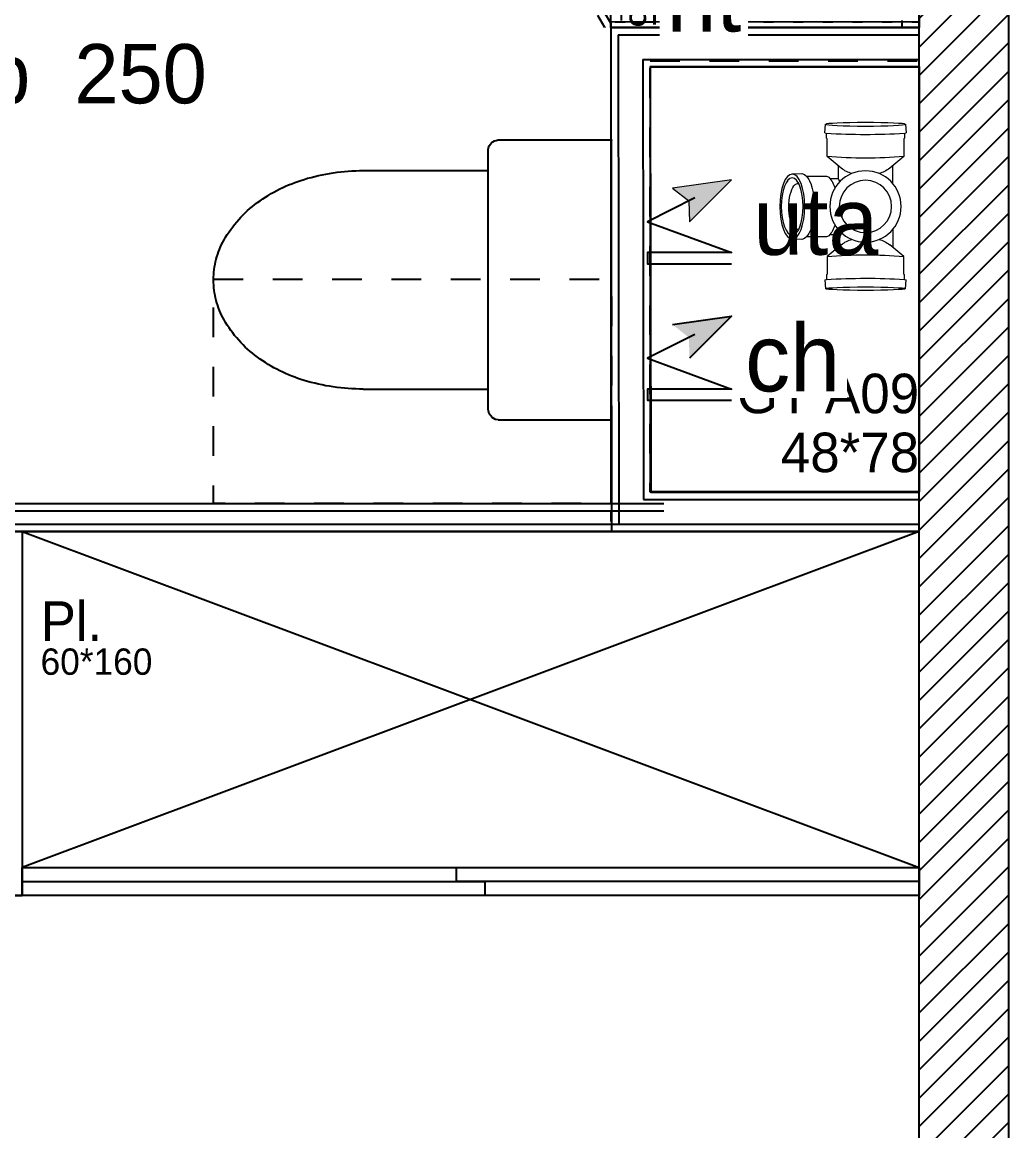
# Model space of a CAD drawing. Header units: centimetres. Extents: x 2648 to 12729, y 1890 to 6224.
# Drawn here: x 6031.9 to 6207.9, y 3929.4 to 4127.3 of the extents above; entities that cross this region are included whole.
import ezdxf

# ---------------------------------------------------------------- set-up
doc = ezdxf.new("R2010")
doc.units = ezdxf.units.CM
for name, pattern in [('ISO-03', [1.5, 0.6, -0.9]), ('Style de ligne -1', [0.41664, 0.20828, -0.20836]), ('Style de ligne -13', [0.147638, 0.098425, -0.049213]), ('Style de ligne -5', [0.20828, 0.069425, -0.138855]), ('VW-01', [0.41656, 0.20828, -0.20828])]:
    doc.linetypes.add(name, pattern=pattern)
for name, color, linetype in [('B aménagement intérieur', 252, 'Continuous'), ('B BATI-équipement-sanitaires', 252, 'Continuous'), ('B Faux plafonds', 9, 'Continuous'), ('B GÈnÈral_Hatch', 252, 'Continuous'), ('B Général', 252, 'Continuous'), ('C ANNOTATIONS-prestations', 252, 'Continuous'), ('C ANNOTATIONS-textes-numérotation gaine', 252, 'ISO-03'), ('D SURFACES-shab', 252, 'Continuous'), ('F REMPLISSAGE-vert clair', 252, 'Continuous'), ('F REMPLISSAGE-vert foncé', 252, 'Continuous'), ('prlm-EAU-CHU', 42, 'Continuous'), ('prlm-GT', 242, 'Continuous')]:
    doc.layers.add(name, color=color, linetype=linetype)
doc.layers.add('prlm-ELEC-CFO', color=10, linetype='Continuous', lineweight=25)
doc.styles.add('Eurostile', font='Eurosti.TTF')
doc.styles.add('prlm-elec-cfo', font='comic.ttf', dxfattribs={"height": 12})

# ---------------------------------------------------------------- blocks, each defined once
blk = doc.blocks.new('A 80.Groupe-19-1')
at = {"layer": 'B Général', "linetype": 'VW-01', "ltscale": 25.4, "flags": 128}
blk.add_lwpolyline([(6143.9, 4120.38), (6191.89, 4120.38), (6191.89, 4043.39), (6143.9, 4043.39)], close=True, dxfattribs=at)
at = {"layer": 'C ANNOTATIONS-textes-numérotation gaine', "insert": (6191.89, 4064.54), "char_height": 7.059, "width": 50, "attachment_point": 3, "line_spacing_factor": 0.894142, "style": 'Eurostile'}
blk.add_mtext('GT A09\\P48*78', dxfattribs=at)
blk = doc.blocks.new('xi.CH')
at = {"layer": 'prlm-ELEC-CFO', "lineweight": 5}
blk.add_hatch(color=0, dxfattribs=at).paths.add_polyline_path([(-3, 6), (-0.1, 3.7), (0, 0), (7.5, 7.5)])
at = {"layer": 'prlm-ELEC-CFO', "color": 0}
for points in [[(-3, 6), (7.5, 7.5), (0, 0)], [(0.95, 4.23), (-7.5, 0), (7.5, -5.5), (-7.5, -5.5), (-7.5, -7.5), (7.5, -7.5)]]:
    blk.add_lwpolyline(points, dxfattribs=at)
blk = doc.blocks.new('xi.UTA')
at = {"layer": 'prlm-ELEC-CFO', "lineweight": 5}
blk.add_hatch(color=0, dxfattribs=at).paths.add_polyline_path([(-3, 6), (-0.1, 3.7), (0, 0), (7.5, 7.5)])
at = {"layer": 'prlm-ELEC-CFO', "color": 0, "lineweight": 5, "flags": 128}
blk.add_lwpolyline([(-3, 6), (-0.1, 3.7), (0, 0), (7.5, 7.5)], close=True, dxfattribs=at)
at = {"layer": 'prlm-ELEC-CFO', "color": 0}
blk.add_lwpolyline([(0.95, 4.23), (-7.5, 0), (7.5, -5.5), (-7.5, -5.5), (-7.5, -7.5), (7.5, -7.5)], dxfattribs=at)
blk = doc.blocks.new('xi.nam44')
at = {"layer": 'prlm-EAU-CHU', "color": 0, "lineweight": 13}
for p, q in [((-5.8, 13.12), (-5.89, 11.33)), ((5.89, 11.33), (5.8, 13.12)), ((-5.41, 10.46), (-5.41, 7.11)), ((5.41, 7.11), (5.41, 10.46)), ((-13.12, 7.25), (-14.67, 7.11)), ((-13.12, 7.25), (-13.03, 6.97)), ((-12.22, 6.97), (-13.03, 6.97)), ((-12.09, 6.85), (-12.22, 6.97)), ((-8.92, 6.85), (-12.09, 6.85)), ((-6.83, 4.34), (-8.91, 6.84)), ((-5, 6.32), (-5, 4.87)), ((5, 6.32), (5, 4.87)), ((6.83, 4.34), (8.91, 6.84)), ((8.92, 6.85), (12.09, 6.85)), ((12.09, 6.85), (12.22, 6.97)), ((12.22, 6.97), (13.03, 6.97)), ((13.12, 7.25), (13.03, 6.97)), ((13.12, 7.25), (14.67, 7.11)), ((-7.27, 4.87), (-4.96, 4.87)), ((7.27, 4.87), (4.96, 4.87)), ((-8.91, -6.84), (-6.83, -4.34)), ((-4.09, -4.87), (-7.27, -4.87)), ((4.09, -4.87), (7.27, -4.87)), ((8.91, -6.84), (6.83, -4.34)), ((-14.67, -7.11), (-13.12, -7.25)), ((-13.03, -6.94), (-13.12, -7.25)), ((-13.03, -6.97), (-12.22, -6.97)), ((-12.22, -6.97), (-12.09, -6.85)), ((-12.09, -6.85), (-8.92, -6.85)), ((12.09, -6.85), (8.92, -6.85)), ((12.22, -6.97), (12.09, -6.85)), ((13.03, -6.97), (12.22, -6.97)), ((13.03, -6.94), (13.12, -7.25)), ((14.67, -7.11), (13.12, -7.25))]:
    blk.add_line(p, q, dxfattribs=at)
at = {"layer": 'prlm-EAU-CHU', "color": 0, "lineweight": 13, "flags": 128}
for points in [[(-4.96, 4.87), (-4.86, 4.84), (-4.68, 4.73), (-4.43, 4.56)], [(4.96, 4.87), (4.86, 4.84), (4.68, 4.73), (4.43, 4.56)]]:
    blk.add_lwpolyline(points, dxfattribs=at)
at = {"layer": 'prlm-EAU-CHU', "color": 0, "lineweight": 13}
for radius in [6.36, 4.67]:
    blk.add_circle((0, 0), radius, dxfattribs=at)
for centre, radius, start, end in [((-119.65, -0.01), 106.84, 356.281, 3.7477), ((-87.18, 0), 78.56, 354.9975, 5.0025), ((-4.48, 7.14), 0.936, 184.6605, 218.1259), ((-2.54, 9.09), 3.68, 223.507, 258.776), ((2.54, 9.09), 3.68, 281.224, 316.493), ((4.48, 7.14), 0.936, 321.8741, 355.3395), ((87.18, 0), 78.56, 174.9975, 185.0025), ((119.65, -0.01), 106.84, 176.2523, 183.719), ((-11.68, 0.73), 6.05, 16.1332, 36.5542), ((11.68, 0.73), 6.05, 143.4458, 163.8668), ((-11.68, -0.73), 6.05, 323.4458, 343.8668), ((11.68, -0.73), 6.05, 196.1332, 216.5542)]:
    blk.add_arc(centre, radius, start, end, dxfattribs=at)
for centre, major_axis, ratio in [((0, 13.07), (5.79, 0), 0.383426), ((0, 13.07), (5.11, 0), 0.383329), ((-14.67, 0), (0, -7.1), 0.043635)]:
    blk.add_ellipse(centre, major_axis=major_axis, ratio=ratio, dxfattribs=at)
for centre, major_axis, ratio, start_param, end_param in [((0, 12.09), (-4.1, -0.03), 0.383971, 2.986035, 6.398097), ((0, 11.41), (-5.89, 0), 0.391508, 0.036281, 3.105311)]:
    blk.add_ellipse(centre, major_axis=major_axis, ratio=ratio, start_param=start_param, end_param=end_param, dxfattribs=at)
at = {"layer": 'prlm-EAU-CHU', "color": 0, "lineweight": 13, "extrusion": (0, 0, -1)}
blk.add_ellipse((14.67, 0), major_axis=(0, -7.1), ratio=0.043635, dxfattribs=at)
blk = doc.blocks.new('A 80.200_wc-2')
at = {"layer": 'B Général', "linetype": 'Continuous'}
for p, q in [((-25, -20.1), (-25, 0)), ((-24.9, 0.1), (24.9, 0.1)), ((25, -20.1), (25, 0)), ((-19.5, -44.2), (-19.5, -21.9)), ((19.5, -44.2), (19.5, -21.9))]:
    blk.add_line(p, q, dxfattribs=at)
at = {"layer": 'B Général', "linetype": 'Continuous', "flags": 128}
blk.add_lwpolyline([(-25, -20.1), (-24.9, -20.6), (-24.75, -20.9), (-24.55, -21.2), (-24.3, -21.45), (-23.9, -21.7), (-23.4, -21.85), (-23.15, -21.9), (23.25, -21.9), (23.55, -21.85), (23.9, -21.7), (24.2, -21.5), (24.45, -21.3), (24.65, -21.05), (24.8, -20.75), (24.9, -20.5), (24.95, -20.3), (25, -20.1)], dxfattribs=at)
for points in [[(-19.5, -44.2), (-19.5, -44.2, 0.036537), (-19.11, -49.53, 0.035337), (-17.94, -54.75), (-17.94, -54.75, 0.041299), (-16.22, -59.09), (-16.22, -59.09), (-16.22, -59.1, 0.041783), (-13.79, -63.08, 0.053503), (-10.77, -66.4), (-10.77, -66.4, 0.054816), (-7.12, -69.02), (-7.12, -69.02, 0.063755), (-3.68, -70.42), (-3.68, -70.42, 0.064897), (0, -70.9)], [(0, -70.9, 0.064897), (3.68, -70.42), (3.68, -70.42, 0.063726), (7.12, -69.02), (7.12, -69.02, 0.054816), (10.77, -66.4), (10.77, -66.4, 0.053503), (13.79, -63.08, 0.041783), (16.22, -59.1), (16.22, -59.09), (16.22, -59.09, 0.041299), (17.94, -54.75), (17.94, -54.75, 0.035337), (19.11, -49.53, 0.036556), (19.5, -44.2)]]:
    blk.add_lwpolyline(points, format="xyb", dxfattribs=at)
at = {"layer": 'B Général', "linetype": 'Continuous'}
for centre, start, end in [((-24.9, 0), 90, 180), ((24.9, 0), 0, 90)]:
    blk.add_arc(centre, 0.1, start, end, dxfattribs=at)
blk = doc.blocks.new('A 80.WC-plan')
at = {"layer": 'B Général', "linetype": 'Style de ligne -1', "ltscale": 25.4, "flags": 128}
blk.add_lwpolyline([(-32.5, -4), (-32.5, -75), (-72.5, -75), (-72.5, -4)], close=True, dxfattribs=at)
at = {"layer": 'B Général', "xscale": -1, "rotation": 180}
blk.add_blockref('A 80.200_wc-2', (-32.6, -74.9), dxfattribs=at)
blk = doc.blocks.new('A 80.Placard 60.160')
at = {"layer": 'B Général', "linetype": 'Continuous'}
for p, q in [((80, 30), (-80, -30)), ((-80, 30), (80, -30))]:
    blk.add_line(p, q, dxfattribs=at)
at = {"layer": 'B Général', "linetype": 'Continuous', "flags": 128}
blk.add_lwpolyline([(80, -30), (80, 30), (-80, 30), (-80, -30)], dxfattribs=at)
for points in [[(80, -30), (80, -35), (-80, -35), (-80, -30)], [(80, -30), (80, -32.5), (-2.5, -32.5), (-2.5, -30)], [(2.5, -32.5), (2.5, -35), (-80, -35), (-80, -32.5)]]:
    blk.add_lwpolyline(points, close=True, dxfattribs=at)
at = {"layer": 'B Général', "insert": (-76.72, 17.52), "char_height": 7.059, "attachment_point": 1, "line_spacing_factor": 0.894142, "style": 'Eurostile'}
blk.add_mtext('Pl.', dxfattribs=at)
at = {"layer": 'C ANNOTATIONS-prestations', "insert": (-76.72, 6.72), "char_height": 4.706, "attachment_point": 4, "line_spacing_factor": 0.894142, "style": 'Eurostile'}
blk.add_mtext('60*160', dxfattribs=at)
blk = doc.blocks.new('A 80.Groupe-3-1')
at = {"layer": 'B Général', "linetype": 'Continuous'}
for centre, major_axis, ratio in [((0, -24.07), (32, 0), 0.65625), ((0, -6.97), (1.5, 0), 1), ((0, -17.15), (2.5, 0), 1)]:
    blk.add_ellipse(centre, major_axis=major_axis, ratio=ratio, dxfattribs=at)
for points in [[(-30.82, -18.37), (-20.7, -11.37), (-9.74, -11.32), (-4.71, -11.3), (0, -11.3)], [(30.82, -18.37), (20.7, -11.37), (9.74, -11.32), (4.71, -11.3), (0, -11.3)]]:
    blk.add_open_spline(points, degree=2, knots=[0, 0, 0, 1, 1, 2, 2, 2], dxfattribs=at)
blk.add_open_spline([(-30.45, -17.59), (-30.5, -17.61), (-30.55, -17.64)], degree=2, dxfattribs=at)
blk = doc.blocks.new('A 80.meuble vasque 80x60')
at = {"layer": 'B BATI-équipement-sanitaires', "linetype": 'Style de ligne -13', "ltscale": 25.4, "flags": 128}
for points in [[(-40, -3.07), (40, -3.07), (40, -53.07), (-40, -53.07)], [(-40, -56.07), (-5.36, -76.07), (-4.71, -74.94), (-39.35, -54.94)], [(40, -56.07), (5.36, -76.07), (4.71, -74.94), (39.35, -54.94)]]:
    blk.add_lwpolyline(points, close=True, dxfattribs=at)
at = {"layer": 'B BATI-équipement-sanitaires', "linetype": 'Style de ligne -13', "ltscale": 25.4}
for centre, start, end in [((-40, -56.07), 330, 0), ((40, -56.07), 180, 210)]:
    blk.add_arc(centre, 40, start, end, dxfattribs=at)
at = {"layer": 'B Général', "flags": 128}
blk.add_lwpolyline([(-40, 0), (40, 0), (40, -55), (-40, -55)], close=True, dxfattribs=at)
at = {"layer": 'B Général'}
blk.add_blockref('A 80.Groupe-3-1', (0, 0), dxfattribs=at)
at = {"layer": 'C ANNOTATIONS-prestations', "insert": (40, -53.07), "char_height": 4.706, "width": 80, "attachment_point": 9, "line_spacing_factor": 0.894142, "style": 'Eurostile'}
blk.add_mtext('meuble vasque 80x55', dxfattribs=at)

msp = doc.modelspace()

# ---------------------------------------------------------------- hatches: boundary and pattern name
at = {"layer": 'B GÈnÈral_Hatch', "linetype": 'Continuous'}
h = msp.add_hatch(dxfattribs=at)
h.set_pattern_fill('50_BETON', color=256, style=0, pattern_type=2)
h.set_pattern_definition([(45, (0, 0), (2.4253472, -2.6458333), [])])
h.paths.add_polyline_path([(6191.888, 3551.389), (6207.888, 3517.389), (6207.888, 4893.389), (6191.888, 4893.389)])

# ---------------------------------------------------------------- linework, layer by layer
at = {"layer": 'B aménagement intérieur', "linetype": 'Continuous'}
for p, q in [((5931.888, 4041.389), (6146.365, 4041.389)), ((6031.888, 4036.389), (6026.888, 4036.389)), ((6031.888, 4036.389), (6031.888, 3971.389)), ((6031.888, 4036.389), (6031.888, 3971.389)), ((6031.888, 4036.389), (6146.365, 4036.389)), ((6026.888, 3971.389), (6031.888, 3971.389))]:
    msp.add_line(p, q, dxfattribs=at)
at = {"layer": 'B Faux plafonds', "linetype": 'Style de ligne -5', "ltscale": 25.4, "flags": 128}
msp.add_lwpolyline([(6191.888, 4282.333), (5931.888, 4282.333), (5931.888, 3921.389), (5629.965, 3921.389), (5629.965, 3551.389), (6191.888, 3551.389), (6191.888, 4036.393), (6136.955, 4036.385), (6136.955, 4127.369), (6191.888, 4127.378)], close=True, dxfattribs=at)
at = {"layer": 'B Général', "linetype": 'Continuous', "lineweight": 18}
for p, q in [((6191.888, 3551.389), (6191.888, 4893.389)), ((6207.888, 3517.389), (6207.888, 4893.389))]:
    msp.add_line(p, q, dxfattribs=at)
at = {"layer": 'B Général', "linetype": 'Continuous'}
for p, q in [((6207.888, 3517.389), (6207.888, 4893.389)), ((6191.888, 3551.389), (6191.888, 4282.333)), ((6136.888, 4126.333), (6137.018, 4036.389)), ((6136.888, 4126.333), (6191.892, 4126.333)), ((6143.898, 4119.333), (6144.008, 4043.389)), ((6143.898, 4119.333), (6191.892, 4119.333)), ((6144.008, 4043.389), (6191.888, 4043.389)), ((6137.018, 4036.389), (6191.888, 4036.389))]:
    msp.add_line(p, q, dxfattribs=at)
at = {"layer": 'D SURFACES-shab', "flags": 128}
for points in [[(6136.952, 4127.425), (6191.888, 4127.378), (6191.888, 4282.389), (5931.888, 4282.389), (5931.888, 4041.365), (6136.952, 4041.413)], [(5931.888, 3551.389), (6191.888, 3551.389), (6191.888, 4036.389), (6031.888, 4036.389), (6031.888, 3971.389), (6026.888, 3971.389), (6026.888, 4036.389), (5931.888, 4036.389)]]:
    msp.add_lwpolyline(points, close=True, dxfattribs=at)
at = {"layer": 'F REMPLISSAGE-vert clair'}
for p, q in [((6138.19, 4125.033), (6138.316, 4037.689)), ((6138.19, 4125.033), (6191.892, 4125.033)), ((6142.596, 4120.633), (6142.71, 4042.089)), ((6142.596, 4120.633), (6191.892, 4120.633)), ((6142.71, 4042.089), (6191.888, 4042.089)), ((5931.888, 4040.089), (6146.365, 4040.089)), ((5931.888, 4037.689), (6146.365, 4037.689)), ((6138.316, 4037.689), (6191.888, 4037.689))]:
    msp.add_line(p, q, dxfattribs=at)
at = {"layer": 'F REMPLISSAGE-vert foncé', "linetype": 'Continuous'}
for p, q in [((6136.888, 4126.333), (6137.018, 4036.389)), ((6136.888, 4126.333), (6191.892, 4126.333)), ((6143.898, 4119.333), (6144.008, 4043.389)), ((6143.898, 4119.333), (6191.892, 4119.333)), ((6144.008, 4043.389), (6191.888, 4043.389)), ((5931.888, 4041.389), (6146.365, 4041.389)), ((5931.888, 4036.389), (6146.365, 4036.389)), ((6137.018, 4036.389), (6191.888, 4036.389))]:
    msp.add_line(p, q, dxfattribs=at)
at = {"layer": 'F REMPLISSAGE-vert foncé'}
for p, q in [((6138.19, 4125.033), (6138.316, 4037.689)), ((6138.19, 4125.033), (6191.892, 4125.033)), ((6142.596, 4120.633), (6142.71, 4042.089)), ((6142.596, 4120.633), (6191.892, 4120.633)), ((6142.71, 4042.089), (6191.888, 4042.089)), ((5931.888, 4040.089), (6146.365, 4040.089)), ((5931.888, 4037.689), (6146.365, 4037.689)), ((6138.316, 4037.689), (6191.888, 4037.689))]:
    msp.add_line(p, q, dxfattribs=at)

# ---------------------------------------------------------------- block references
at = {"layer": 'B aménagement intérieur'}
for name, p, rotation in [('A 80.meuble vasque 80x60', (6191.888, 4166.333), 270), ('A 80.WC-plan', (6062.019, 4113.889), 90)]:
    msp.add_blockref(name, p, dxfattribs=dict(at, rotation=rotation))
msp.add_blockref('A 80.Placard 60.160', (6111.888, 4006.389), dxfattribs=at)
at = {"layer": 'C ANNOTATIONS-textes-numérotation gaine'}
msp.add_blockref('A 80.Groupe-19-1', (0, 0), dxfattribs=at)
at = {"layer": 'prlm-ELEC-CFO'}
for name, p in [('xi.UTA', (6150.922, 4091.673)), ('xi.CH', (6150.922, 4067.297))]:
    msp.add_blockref(name, p, dxfattribs=at)

# ---------------------------------------------------------------- texts
at = {"layer": 'C ANNOTATIONS-prestations', "insert": (6006.566, 4109.601), "char_height": 10.5885, "width": 74.86707, "attachment_point": 7, "line_spacing_factor": 0.894142, "style": 'Eurostile'}
msp.add_mtext('hsfp  250', dxfattribs=at)

# ---------------------------------------------------------------- next in the draw order: texts
at = {"layer": 'prlm-ELEC-CFO', "lineweight": 20, "char_height": 12, "attachment_point": 5, "line_spacing_factor": 0.8, "style": 'prlm-elec-cfo', "bg_fill": 3, "box_fill_scale": 1.1, "bg_fill_color": 256, "bg_fill_transparency": 0}
for s, insert in [('ht', (6153.491, 4131.546)), ('uta', (6173.46, 4091.673)), ('ch', (6169.329, 4067.297))]:
    msp.add_mtext(s, dxfattribs=dict(at, insert=insert))

# ---------------------------------------------------------------- next in the draw order: linework, layer by layer
at = {"layer": 'prlm-GT'}
msp.add_lwpolyline([(6191.887, 4043.444), (6143.954, 4043.444), (6143.955, 4119.389), (6191.888, 4119.389)], close=True, dxfattribs=at)

# ---------------------------------------------------------------- next in the draw order: block references
at = {"layer": 'prlm-EAU-CHU', "xscale": -1, "rotation": 89.9999999998589}
msp.add_blockref('xi.nam44', (6182.319, 4094.387), dxfattribs=at)

doc.saveas('drawing.dxf')
